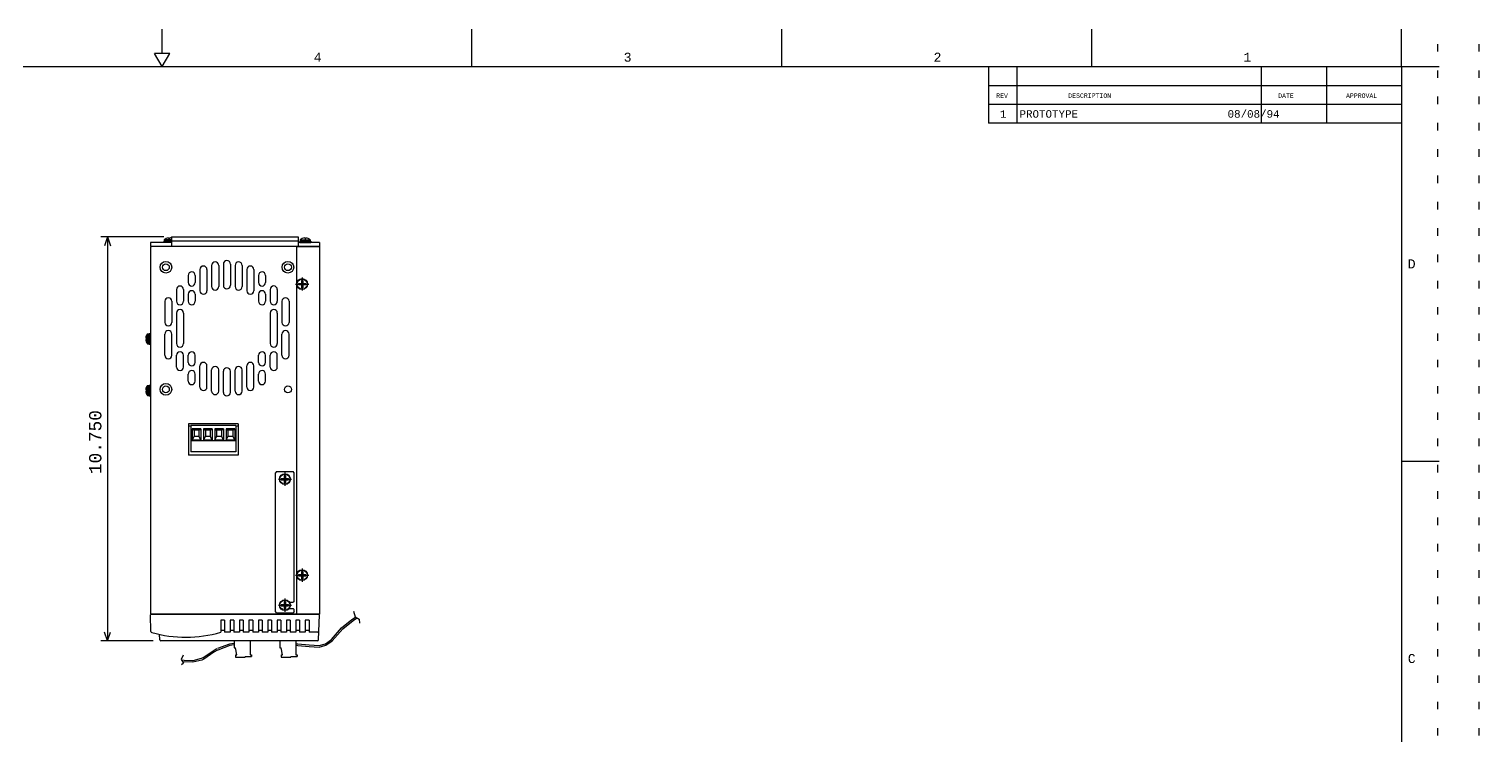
# Model space of a CAD drawing. Extents: x -33.5 to 1, y -1.2 to 21.5.
# Drawn here: x -18.27 to 1.03, y 12.09 to 21.5 of the extents above; entities that cross this region are included whole.
import ezdxf

# ---------------------------------------------------------------- set-up
doc = ezdxf.new("R2010")
doc.units = 0
for name, pattern in [('CENTER', [0.7, 0.4, -0.1, 0.1, -0.1]), ('DASHED', [0.3, 0.17, -0.13]), ('DOT', [0.25, 0, -0.25])]:
    doc.linetypes.add(name, pattern=pattern)
doc.styles.get("Standard").update_dxf_attribs({"font": 'MONOTXT'})

# ---------------------------------------------------------------- blocks, each defined once
blk = doc.blocks.new('*d7')
at = {"layer": 'MC_GREEN', "color": 3}
for p, q in [((-16.47523, 18.73413), (-17.31596, 18.73413)), ((-17.22597, 18.73413), (-17.26534, 18.61603)), ((-17.22597, 18.73413), (-17.18658, 18.61603)), ((-17.22597, 18.73413), (-17.22597, 13.35914)), ((-16.61676, 13.35914), (-17.31596, 13.35914)), ((-17.22597, 13.35914), (-17.26534, 13.47725)), ((-17.22597, 13.35914), (-17.18658, 13.47725))]:
    blk.add_line(p, q, dxfattribs=at)
blk.add_text('10.750', height=0.164062, rotation=90, dxfattribs=at).set_placement((-17.308, 15.57824))

msp = doc.modelspace()

# ---------------------------------------------------------------- linework, layer by layer
at = {"layer": 'MC_BROWN', "color": 1}
for p, q in [((-14.99024, 13.74914), (-14.99024, 15.59664)), ((-14.97523, 15.61164), (-14.99023, 15.59664)), ((-14.97524, 15.61164), (-14.75524, 15.61164)), ((-14.74023, 15.59664), (-14.75523, 15.61164)), ((-14.74024, 13.89189), (-14.74024, 15.59664)), ((-14.97523, 13.73414), (-14.99023, 13.74914)), ((-14.97524, 13.73414), (-14.75524, 13.73414)), ((-14.90559, 13.78835), (-14.89196, 13.7721)), ((-14.80704, 13.87689), (-14.75524, 13.87689)), ((-14.80704, 13.79139), (-14.75524, 13.79139)), ((-14.74023, 13.89188), (-14.75523, 13.87689)), ((-14.75523, 13.79139), (-14.74023, 13.77639)), ((-14.74023, 13.74914), (-14.75523, 13.73414)), ((-14.74024, 13.74914), (-14.74024, 13.77639))]:
    msp.add_line(p, q, dxfattribs=at)
at = {"layer": 'MC_DKGREEN', "color": 3}
for p, q in [((-14.40647, 13.70914), (-16.65649, 13.70914)), ((-16.64867, 13.48504), (-16.65646, 13.70826)), ((-14.41819, 13.37361), (-14.4065, 13.70826)), ((-15.71899, 13.63414), (-15.71899, 13.47414)), ((-15.66899, 13.63414), (-15.71899, 13.63414)), ((-15.66899, 13.63414), (-15.66899, 13.47414)), ((-15.59399, 13.63414), (-15.59399, 13.47414)), ((-15.54399, 13.63414), (-15.59399, 13.63414)), ((-15.54399, 13.63414), (-15.54399, 13.47414)), ((-15.46899, 13.63414), (-15.46899, 13.47414)), ((-15.41899, 13.63414), (-15.46899, 13.63414)), ((-15.41899, 13.63414), (-15.41899, 13.47414)), ((-15.34399, 13.63414), (-15.34399, 13.47414)), ((-15.29399, 13.63414), (-15.34399, 13.63414)), ((-15.29399, 13.63414), (-15.29399, 13.47414)), ((-15.21899, 13.63414), (-15.21899, 13.47414)), ((-15.16899, 13.63414), (-15.21899, 13.63414)), ((-15.16899, 13.63414), (-15.16899, 13.47414)), ((-15.09399, 13.63414), (-15.09399, 13.47414)), ((-15.04399, 13.63414), (-15.09399, 13.63414)), ((-15.04399, 13.63414), (-15.04399, 13.47414)), ((-14.96899, 13.63414), (-14.96899, 13.47414)), ((-14.91899, 13.63414), (-14.96899, 13.63414)), ((-14.91899, 13.63414), (-14.91899, 13.47414)), ((-14.84399, 13.63414), (-14.84399, 13.47414)), ((-14.79399, 13.63414), (-14.84399, 13.63414)), ((-14.79399, 13.63414), (-14.79399, 13.47414)), ((-14.71899, 13.63414), (-14.71899, 13.47414)), ((-14.66899, 13.63414), (-14.71899, 13.63414)), ((-14.66899, 13.63414), (-14.66899, 13.47414)), ((-14.59399, 13.63414), (-14.59399, 13.47414)), ((-14.54399, 13.63414), (-14.59399, 13.63414)), ((-14.54399, 13.63414), (-14.54399, 13.47414)), ((-16.53174, 13.37362), (-16.53444, 13.45077)), ((-14.43318, 13.35914), (-16.51675, 13.35914)), ((-15.66899, 13.49914), (-15.71899, 13.49914)), ((-15.59399, 13.47414), (-15.66899, 13.47414)), ((-15.54399, 13.49914), (-15.59399, 13.49914)), ((-15.46899, 13.47414), (-15.54399, 13.47414)), ((-15.41899, 13.49914), (-15.46899, 13.49914)), ((-15.34399, 13.47414), (-15.41899, 13.47414)), ((-15.29399, 13.49914), (-15.34399, 13.49914)), ((-15.21899, 13.47414), (-15.29399, 13.47414)), ((-15.16899, 13.49914), (-15.21899, 13.49914)), ((-15.09399, 13.47414), (-15.16899, 13.47414)), ((-15.04399, 13.49914), (-15.09399, 13.49914)), ((-14.96899, 13.47414), (-15.04399, 13.47414)), ((-14.91899, 13.49914), (-14.96899, 13.49914)), ((-14.84399, 13.47414), (-14.91899, 13.47414)), ((-14.79399, 13.49914), (-14.84399, 13.49914)), ((-14.71899, 13.47414), (-14.79399, 13.47414)), ((-14.66899, 13.49914), (-14.71899, 13.49914)), ((-14.59399, 13.47414), (-14.66899, 13.47414)), ((-14.54399, 13.49914), (-14.59399, 13.49914)), ((-14.42916, 13.47414), (-14.54399, 13.47414))]:
    msp.add_line(p, q, dxfattribs=at)
for centre, radius, start, end in [((-16.63368, 13.48557), 0.014993, 182.0012, 254.2407), ((-16.18362, 15.08117), 1.672859, 254.2488, 286.1261), ((-16.51675, 13.37414), 0.015009, 181.9992, 270), ((-14.43318, 13.37414), 0.015, 270, 357.9997), ((-14.42916, 13.48914), 0.015, 270, 357.9997)]:
    msp.add_arc(centre, radius, start, end, dxfattribs=at)
at = {"layer": 'MC_GREEN', "color": 3}
for p, q in [((-14.71149, 18.60683), (-14.40649, 18.60683)), ((-14.71149, 18.60683), (-14.71149, 13.71414)), ((-14.40649, 18.60683), (-14.40649, 13.71414)), ((-14.40649, 13.71414), (-14.71149, 13.71414))]:
    msp.add_line(p, q, dxfattribs=at)
at = {"layer": 'MC_LTBLUE', "color": 4}
for p, q in [((-16.37523, 18.67538), (-16.47868, 18.67538)), ((-16.47868, 18.67538), (-16.47868, 18.65933)), ((-16.37523, 18.69543), (-16.47348, 18.69543)), ((-16.47348, 18.69543), (-16.47348, 18.6794)), ((-16.37523, 18.6794), (-16.47348, 18.6794)), ((-16.44098, 18.6794), (-16.44098, 18.67538)), ((-16.41451, 18.72159), (-16.41451, 18.71149)), ((-16.39845, 18.71149), (-16.41451, 18.71149)), ((-16.39845, 18.72159), (-16.39845, 18.71149)), ((-14.6662, 18.67538), (-14.52178, 18.67538)), ((-14.6662, 18.67538), (-14.6662, 18.65933)), ((-14.6662, 18.65933), (-14.52178, 18.65933)), ((-14.66098, 18.69543), (-14.52699, 18.69543)), ((-14.66098, 18.69543), (-14.66098, 18.6794)), ((-14.66098, 18.6794), (-14.52699, 18.6794)), ((-14.62849, 18.6794), (-14.62849, 18.67538)), ((-14.60201, 18.72159), (-14.60201, 18.71149)), ((-14.60201, 18.71149), (-14.58596, 18.71149)), ((-14.58596, 18.72159), (-14.58596, 18.71149)), ((-14.55949, 18.6794), (-14.55949, 18.67538)), ((-14.52699, 18.69543), (-14.52699, 18.6794)), ((-14.52178, 18.67538), (-14.52178, 18.65933)), ((-14.64451, 18.15512), (-14.64451, 18.11485)), ((-14.62846, 18.15512), (-14.62846, 18.11485)), ((-14.68477, 18.11485), (-14.64451, 18.11485)), ((-14.68477, 18.09882), (-14.64451, 18.09882)), ((-14.64451, 18.09882), (-14.64451, 18.05855)), ((-14.62846, 18.11485), (-14.58821, 18.11485)), ((-14.62846, 18.09882), (-14.62846, 18.05855)), ((-14.62846, 18.09882), (-14.58821, 18.09882)), ((-16.71873, 17.38716), (-16.70863, 17.38716)), ((-16.70863, 17.37111), (-16.70863, 17.38716)), ((-16.69258, 17.31213), (-16.69258, 17.44612)), ((-16.69258, 17.44612), (-16.67654, 17.44612)), ((-16.67654, 17.31213), (-16.67654, 17.44612)), ((-16.67654, 17.41364), (-16.67253, 17.41364)), ((-16.67253, 17.30693), (-16.67253, 17.45134)), ((-16.67253, 17.45134), (-16.65648, 17.45134)), ((-16.65648, 17.30693), (-16.65648, 17.45134)), ((-16.71873, 17.37111), (-16.70863, 17.37111)), ((-16.69258, 17.31213), (-16.67654, 17.31213)), ((-16.67654, 17.34464), (-16.67253, 17.34464)), ((-16.67253, 17.30693), (-16.65648, 17.30693)), ((-16.71873, 16.69966), (-16.70863, 16.69966)), ((-16.71873, 16.68361), (-16.70863, 16.68361)), ((-16.70863, 16.68361), (-16.70863, 16.69966)), ((-16.69258, 16.62463), (-16.69258, 16.75862)), ((-16.69258, 16.75862), (-16.67654, 16.75862)), ((-16.69258, 16.62463), (-16.67654, 16.62463)), ((-16.67654, 16.62463), (-16.67654, 16.75862)), ((-16.67654, 16.72614), (-16.67253, 16.72614)), ((-16.67654, 16.65714), (-16.67253, 16.65714)), ((-16.67253, 16.61943), (-16.67253, 16.76384)), ((-16.67253, 16.76384), (-16.65648, 16.76384)), ((-16.67253, 16.61943), (-16.65648, 16.61943)), ((-16.65648, 16.61943), (-16.65648, 16.76384)), ((-14.91352, 15.51966), (-14.87326, 15.51966)), ((-14.91352, 15.50362), (-14.87326, 15.50362)), ((-14.87326, 15.55992), (-14.87326, 15.51966)), ((-14.87326, 15.50362), (-14.87326, 15.46336)), ((-14.85721, 15.55992), (-14.85721, 15.51966)), ((-14.85721, 15.51966), (-14.81696, 15.51966)), ((-14.85721, 15.50362), (-14.85721, 15.46336)), ((-14.85721, 15.50362), (-14.81696, 15.50362)), ((-14.68477, 14.24216), (-14.64451, 14.24216)), ((-14.68477, 14.22612), (-14.64451, 14.22612)), ((-14.64451, 14.28242), (-14.64451, 14.24216)), ((-14.64451, 14.22612), (-14.64451, 14.18586)), ((-14.62846, 14.28242), (-14.62846, 14.24216)), ((-14.62846, 14.24216), (-14.58821, 14.24216)), ((-14.62846, 14.22612), (-14.62846, 14.18586)), ((-14.62846, 14.22612), (-14.58821, 14.22612)), ((-14.91352, 13.84216), (-14.87326, 13.84216)), ((-14.91352, 13.82612), (-14.87326, 13.82612)), ((-14.87326, 13.88242), (-14.87326, 13.84216)), ((-14.87326, 13.82612), (-14.87326, 13.78586)), ((-14.85721, 13.88242), (-14.85721, 13.84216)), ((-14.85721, 13.84216), (-14.81696, 13.84216)), ((-14.85721, 13.82612), (-14.85721, 13.78586)), ((-14.85721, 13.82612), (-14.81696, 13.82612)), ((-15.54023, 13.35914), (-15.54023, 13.26789)), ((-15.32773, 13.35914), (-15.32773, 13.17239)), ((-14.93273, 13.35914), (-14.93273, 13.26789)), ((-14.72023, 13.35914), (-14.72023, 13.17239)), ((-15.54023, 13.26789), (-15.52273, 13.26789)), ((-15.50589, 13.17239), (-15.52273, 13.26789)), ((-15.52148, 13.17239), (-15.52148, 13.14239)), ((-15.52148, 13.17239), (-15.50589, 13.17239)), ((-15.52148, 13.14239), (-15.39398, 13.14239)), ((-15.39398, 13.14989), (-15.30898, 13.14989)), ((-15.39398, 13.14989), (-15.39398, 13.14239)), ((-15.32773, 13.17239), (-15.30898, 13.17239)), ((-15.30898, 13.17239), (-15.30898, 13.14989)), ((-14.93273, 13.26789), (-14.91523, 13.26789)), ((-14.89839, 13.17239), (-14.91523, 13.26789)), ((-14.91398, 13.17239), (-14.91398, 13.14239)), ((-14.91398, 13.17239), (-14.89839, 13.17239)), ((-14.91398, 13.14239), (-14.78648, 13.14239)), ((-14.78648, 13.14989), (-14.70148, 13.14989)), ((-14.78648, 13.14989), (-14.78648, 13.14239)), ((-14.72023, 13.17239), (-14.70148, 13.17239)), ((-14.70148, 13.17239), (-14.70148, 13.14989))]:
    msp.add_line(p, q, dxfattribs=at)
at = {"layer": 'MC_LTBLUE', "color": 4, "linetype": 'CENTER'}
for p, q in [((-14.63649, 18.19434), (-14.63649, 18.01933)), ((-14.72399, 18.10683), (-14.54899, 18.10683)), ((-14.95274, 15.51164), (-14.77774, 15.51164)), ((-14.86524, 15.59914), (-14.86524, 15.42414)), ((-14.63649, 14.32164), (-14.63649, 14.14664)), ((-14.72399, 14.23414), (-14.54899, 14.23414)), ((-14.86524, 13.92164), (-14.86524, 13.74664)), ((-14.95274, 13.83414), (-14.77774, 13.83414))]:
    msp.add_line(p, q, dxfattribs=at)
at = {"layer": 'MC_LTBLUE', "color": 4}
for centre, radius in [((-14.63649, 18.10683), 0.072209), ((-14.63649, 18.10683), 0.066994), ((-14.86524, 15.51164), 0.072209), ((-14.86524, 15.51164), 0.066994), ((-14.63649, 14.23414), 0.072209), ((-14.63649, 14.23414), 0.066994), ((-14.86524, 13.83414), 0.072209), ((-14.86524, 13.83414), 0.066994)]:
    msp.add_circle(centre, radius, dxfattribs=at)
for centre, radius, start, end in [((-16.40648, 18.62392), 0.098001, 94.69771, 133.1325), ((-16.40648, 18.62392), 0.097996, 71.40424, 85.30229), ((-14.59399, 18.62392), 0.098, 94.69604, 133.1292), ((-14.59399, 18.62392), 0.097995, 46.87039, 85.30396), ((-14.63649, 18.10683), 0.048956, 80.56741, 99.43259), ((-14.63649, 18.10683), 0.048942, 170.5614, 189.421), ((-14.63649, 18.10683), 0.048941, 260.5645, 279.4355), ((-14.63649, 18.10683), 0.048942, 0, 9.438645), ((-14.63649, 18.10683), 0.04894, 350.579, 360), ((-16.62106, 17.37914), 0.09799, 136.8741, 175.3023), ((-16.62106, 17.37914), 0.098001, 184.6977, 223.1325), ((-16.62106, 16.69164), 0.098001, 184.6977, 223.1325), ((-16.62106, 16.69164), 0.09799, 136.8741, 175.3023), ((-14.86524, 15.51164), 0.048942, 170.5647, 189.4353), ((-14.86524, 15.51164), 0.048942, 80.56466, 99.43534), ((-14.86524, 15.51164), 0.048942, 260.5647, 279.4354), ((-14.86524, 15.51164), 0.048942, 0, 9.435341), ((-14.86524, 15.51164), 0.048942, 350.5647, 360), ((-14.63649, 14.23414), 0.048942, 170.5647, 189.4353), ((-14.63649, 14.23414), 0.048942, 80.56466, 99.43534), ((-14.63649, 14.23414), 0.048942, 260.5647, 279.4354), ((-14.63649, 14.23414), 0.048942, 0, 9.435341), ((-14.63649, 14.23414), 0.048942, 350.5647, 360), ((-14.86524, 13.83414), 0.048942, 170.5647, 189.4353), ((-14.86524, 13.83414), 0.048942, 80.56466, 99.43534), ((-14.86524, 13.83414), 0.048942, 260.5647, 279.4354), ((-14.86524, 13.83414), 0.048942, 0, 9.435341), ((-14.86524, 13.83414), 0.048942, 350.5647, 360)]:
    msp.add_arc(centre, radius, start, end, dxfattribs=at)
at = {"layer": 'MC_PINK', "color": 6}
for p, q in [((-16.5, 21.17499), (-16.5, 21.5)), ((-12.375, 21), (-12.375, 21.5)), ((-8.25, 21), (-8.25, 21.5)), ((-4.125, 21), (-4.125, 21.5)), ((0, 21), (0, 21.5)), ((-16.39896, 21.17499), (-16.60103, 21.17499)), ((-16.5, 21), (-16.60103, 21.17499)), ((-16.49998, 21), (-16.39896, 21.17499)), ((-33, 21), (0, 21)), ((-5.497999, 21), (-5.497999, 20.5)), ((-5.122999, 21), (-5.122999, 20.5)), ((-1.868, 21), (-1.868, 20.5)), ((-0.997999, 21), (-0.997999, 20.5)), ((0, 21), (0, 0)), ((0, 21), (0.5, 21)), ((-5.497999, 20.75), (0, 20.75)), ((-5.497999, 20.5), (0, 20.5)), ((0, 15.75), (0.5, 15.75))]:
    msp.add_line(p, q, dxfattribs=at)
at = {"layer": 'MC_RED', "color": 1}
for p, q in [((-16.11897, 16.22707), (-16.11897, 15.87274)), ((-15.51899, 16.22707), (-16.11897, 16.22707)), ((-15.51899, 16.22707), (-15.51899, 15.87274)), ((-15.98399, 16.18207), (-16.09898, 16.18207)), ((-16.09898, 16.18207), (-16.09898, 16.03021)), ((-16.09898, 16.18207), (-16.07399, 16.16206)), ((-16.09898, 16.03021), (-16.07397, 16.08022)), ((-15.98399, 16.03021), (-16.09898, 16.03021)), ((-16.00897, 16.16206), (-16.07397, 16.16206)), ((-16.07397, 16.16206), (-16.07397, 16.08022)), ((-16.00897, 16.08022), (-16.07397, 16.08022)), ((-16.00899, 16.16206), (-15.98399, 16.18207)), ((-16.00899, 16.08022), (-15.98398, 16.03021)), ((-16.00897, 16.16206), (-16.00897, 16.08022)), ((-15.98399, 16.18207), (-15.98399, 16.03021)), ((-15.94899, 16.18207), (-15.94899, 16.03021)), ((-15.94899, 16.18207), (-15.92398, 16.16206)), ((-15.83399, 16.18207), (-15.94899, 16.18207)), ((-15.94899, 16.03021), (-15.92399, 16.08022)), ((-15.83399, 16.03021), (-15.94899, 16.03021)), ((-15.92399, 16.16206), (-15.92399, 16.08022)), ((-15.85899, 16.16206), (-15.92399, 16.16206)), ((-15.85899, 16.08022), (-15.92399, 16.08022)), ((-15.859, 16.16206), (-15.834, 16.18207)), ((-15.85899, 16.16206), (-15.85899, 16.08022)), ((-15.85899, 16.08022), (-15.83398, 16.03021)), ((-15.83399, 16.18207), (-15.83399, 16.03021)), ((-15.79899, 16.18207), (-15.79899, 16.03021)), ((-15.79899, 16.18207), (-15.77399, 16.16206)), ((-15.68399, 16.18207), (-15.79899, 16.18207)), ((-15.79899, 16.03021), (-15.77398, 16.08022)), ((-15.68399, 16.03021), (-15.79899, 16.03021)), ((-15.77399, 16.16206), (-15.77399, 16.08022)), ((-15.70899, 16.16206), (-15.77399, 16.16206)), ((-15.70899, 16.08022), (-15.77399, 16.08022)), ((-15.709, 16.16206), (-15.684, 16.18207)), ((-15.70899, 16.16206), (-15.70899, 16.08022)), ((-15.70899, 16.08022), (-15.68398, 16.03021)), ((-15.68399, 16.18207), (-15.68399, 16.03021)), ((-15.64899, 16.18207), (-15.64899, 16.03021)), ((-15.64899, 16.18207), (-15.62399, 16.16206)), ((-15.53399, 16.18207), (-15.64899, 16.18207)), ((-15.53399, 16.03021), (-15.64899, 16.03021)), ((-15.64898, 16.03021), (-15.62398, 16.08022)), ((-15.62399, 16.16206), (-15.62399, 16.08022)), ((-15.55899, 16.16206), (-15.62399, 16.16206)), ((-15.55899, 16.08022), (-15.62399, 16.08022)), ((-15.55899, 16.16206), (-15.53399, 16.18207)), ((-15.55899, 16.16206), (-15.55899, 16.08022)), ((-15.55898, 16.08022), (-15.53398, 16.03021)), ((-15.53399, 16.18207), (-15.53399, 16.03021)), ((-15.51899, 16.02022), (-16.11897, 16.02022)), ((-15.51899, 15.87274), (-16.11897, 15.87274))]:
    msp.add_line(p, q, dxfattribs=at)
for centre in [(-16.44998, 18.33107), (-14.82499, 18.33107), (-16.44998, 16.70607)]:
    msp.add_circle(centre, 0.077999, dxfattribs=at)
at = {"layer": 'MC_WHITE', "linetype": 'DASHED'}
for points in [[(-13.9511, 13.75434), (-13.93063, 13.68167), (-13.87832, 13.64988), (-13.87377, 13.59539)], [(-15.54049, 13.32693), (-15.60344, 13.31622), (-15.77176, 13.25312), (-15.82112, 13.22419), (-15.95312, 13.13566), (-15.98121, 13.12349), (-16.09288, 13.09575), (-16.20625, 13.09747), (-16.23999, 13.10281)], [(-16.22061, 13.16872), (-16.24594, 13.1131), (-16.21681, 13.06507), (-16.24214, 13.04231)], [(-15.54042, 13.30693), (-15.59947, 13.29662), (-15.76253, 13.23558), (-15.81025, 13.2074), (-15.94477, 13.11753), (-15.97332, 13.1051), (-16.08976, 13.07689), (-16.2202, 13.07972)]]:
    msp.add_lwpolyline(points, dxfattribs=at)
at = {"layer": 'MC_WHITE', "linetype": 'CENTER'}
for points in [[(-14.72038, 13.30115), (-14.69436, 13.30021), (-14.54255, 13.28662), (-14.40748, 13.27791), (-14.3193, 13.30099), (-14.23608, 13.35971), (-14.09538, 13.52123), (-13.9546, 13.63294), (-13.91013, 13.66167)], [(-14.72029, 13.32114), (-14.6935, 13.32019), (-14.54054, 13.30652), (-14.41141, 13.29686), (-14.32709, 13.31941), (-14.24586, 13.37667), (-14.10975, 13.53514), (-13.9756, 13.6429), (-13.92398, 13.67634)]]:
    msp.add_lwpolyline(points, dxfattribs=at)
at = {"layer": 'MC_YELLOW', "color": 2, "linetype": 'DOT'}
for p, q in [((0.480001, -0.5), (0.480001, 21.5)), ((1.030001, -0.5), (1.030001, 21.5))]:
    msp.add_line(p, q, dxfattribs=at)
at = {"layer": 'MC_YELLOW', "color": 2}
for p, q in [((-5.497999, 20.5), (-5.497999, 20.24699)), ((-5.122999, 20.5), (-5.122999, 20.24699)), ((-1.868, 20.5), (-1.868, 20.24699)), ((-0.997999, 20.5), (-0.997999, 20.24699)), ((-5.497999, 20.25), (0, 20.25)), ((-16.37523, 18.73413), (-14.68774, 18.73413)), ((-16.37523, 18.73413), (-16.37523, 18.60683)), ((-14.68774, 18.73413), (-14.68774, 18.60683)), ((-16.37523, 18.65933), (-16.65648, 18.65933)), ((-16.65648, 18.65933), (-16.65648, 18.60683)), ((-14.40649, 18.60683), (-16.65648, 18.60683)), ((-16.65648, 18.58183), (-16.65648, 13.71414)), ((-16.37523, 18.68164), (-14.68774, 18.68164)), ((-14.40649, 18.65933), (-14.68774, 18.65933)), ((-14.40649, 18.65933), (-14.40649, 18.60683)), ((-15.84024, 18.35452), (-15.84024, 18.07303)), ((-15.74674, 18.35452), (-15.74674, 18.07303)), ((-15.68424, 18.37181), (-15.68424, 18.09032)), ((-15.59074, 18.37181), (-15.59074, 18.09032)), ((-15.52824, 18.35452), (-15.52824, 18.07303)), ((-15.43474, 18.35452), (-15.43474, 18.07303)), ((-16.15224, 18.22182), (-16.15224, 18.12781)), ((-16.05873, 18.22182), (-16.05873, 18.12781)), ((-15.99624, 18.29987), (-15.99624, 18.01837)), ((-15.90274, 18.29987), (-15.90274, 18.01837)), ((-15.37224, 18.29987), (-15.37224, 18.01837)), ((-15.27874, 18.29987), (-15.27874, 18.01837)), ((-15.21624, 18.22182), (-15.21624, 18.12781)), ((-15.12274, 18.22182), (-15.12274, 18.12781)), ((-16.30823, 18.03432), (-16.30823, 17.87781)), ((-16.21474, 18.03432), (-16.21474, 17.87781)), ((-16.15224, 17.97182), (-16.15224, 17.87781)), ((-16.05873, 17.97182), (-16.05873, 17.87781)), ((-15.21624, 17.97182), (-15.21624, 17.87781)), ((-15.12274, 17.97182), (-15.12274, 17.87781)), ((-15.06024, 18.03432), (-15.06024, 17.87781)), ((-14.96674, 18.03432), (-14.96674, 17.87781)), ((-16.46423, 17.87807), (-16.46423, 17.59656)), ((-16.37073, 17.87807), (-16.37073, 17.59656)), ((-14.90424, 17.87807), (-14.90424, 17.59656)), ((-14.81074, 17.87807), (-14.81074, 17.59656)), ((-16.30823, 17.72182), (-16.30823, 17.31531)), ((-16.21474, 17.72182), (-16.21474, 17.31531)), ((-15.06024, 17.72182), (-15.06024, 17.31531)), ((-14.96674, 17.72182), (-14.96674, 17.31531)), ((-16.46423, 17.15906), (-16.46423, 17.44057)), ((-16.37073, 17.15906), (-16.37073, 17.44057)), ((-14.90424, 17.15906), (-14.90424, 17.44057)), ((-14.81074, 17.15906), (-14.81074, 17.44057)), ((-16.30823, 17.00281), (-16.30823, 17.15932)), ((-16.21474, 17.00281), (-16.21474, 17.15932)), ((-16.15224, 17.06531), (-16.15224, 17.15932)), ((-16.05873, 17.06531), (-16.05873, 17.15932)), ((-15.99624, 16.73726), (-15.99624, 17.01875)), ((-15.90274, 16.73726), (-15.90274, 17.01875)), ((-15.37224, 16.73726), (-15.37224, 17.01875)), ((-15.27874, 16.73726), (-15.27874, 17.01875)), ((-15.21624, 17.06531), (-15.21624, 17.15932)), ((-15.12274, 17.06531), (-15.12274, 17.15932)), ((-15.06024, 17.00281), (-15.06024, 17.15932)), ((-14.96674, 17.00281), (-14.96674, 17.15932)), ((-16.15224, 16.81531), (-16.15224, 16.90932)), ((-16.05873, 16.81531), (-16.05873, 16.90932)), ((-15.84024, 16.6826), (-15.84024, 16.9641)), ((-15.74674, 16.6826), (-15.74674, 16.9641)), ((-15.68424, 16.66531), (-15.68424, 16.94681)), ((-15.59074, 16.66531), (-15.59074, 16.94681)), ((-15.52824, 16.6826), (-15.52824, 16.9641)), ((-15.43474, 16.6826), (-15.43474, 16.9641)), ((-15.21624, 16.81531), (-15.21624, 16.90932)), ((-15.12274, 16.81531), (-15.12274, 16.90932)), ((-15.48899, 16.24513), (-16.14899, 16.24513)), ((-16.14899, 16.24513), (-16.14899, 15.83081)), ((-16.11897, 16.21513), (-16.14899, 16.21513)), ((-15.48899, 16.21513), (-15.51899, 16.21513)), ((-15.48899, 16.24513), (-15.48899, 15.83081)), ((-15.48899, 15.83081), (-16.14899, 15.83081)), ((-14.53649, 13.71414), (-16.65648, 13.71414))]:
    msp.add_line(p, q, dxfattribs=at)
for centre in [(-16.44998, 18.33107), (-14.82499, 18.33107), (-16.44998, 16.70607), (-14.82499, 16.70607)]:
    msp.add_circle(centre, 0.0455, dxfattribs=at)
for centre, radius, start, end in [((-16.63148, 18.58183), 0.024994, 90, 180), ((-15.94949, 18.29987), 0.04675, 0, 180), ((-15.79349, 18.35452), 0.04675, 0, 180), ((-15.63749, 18.37181), 0.04675, 0, 180), ((-15.48149, 18.35452), 0.04675, 0, 180), ((-15.32549, 18.29987), 0.04675, 0, 180), ((-16.10548, 18.22182), 0.046753, 0, 180), ((-15.16949, 18.22182), 0.04675, 0, 180), ((-16.26147, 18.03432), 0.046738, 0, 180), ((-16.10548, 18.12781), 0.046753, 180, 360), ((-16.10548, 17.97182), 0.046753, 0, 180), ((-15.94949, 18.01837), 0.04675, 180, 360), ((-15.79349, 18.07303), 0.04675, 180, 360), ((-15.63749, 18.09032), 0.04675, 180, 360), ((-15.48149, 18.07303), 0.04675, 180, 360), ((-15.32549, 18.01837), 0.04675, 180, 360), ((-15.16949, 18.12781), 0.04675, 180, 360), ((-15.16949, 17.97182), 0.04675, 0, 180), ((-15.01349, 18.03432), 0.04675, 0, 180), ((-16.41748, 17.87807), 0.046753, 0, 180), ((-16.26147, 17.87781), 0.046753, 180, 360), ((-16.26147, 17.72182), 0.046738, 0, 180), ((-16.10548, 17.87781), 0.046753, 180, 360), ((-15.16949, 17.87781), 0.04675, 180, 360), ((-15.01349, 17.87781), 0.04675, 180, 360), ((-15.01349, 17.72182), 0.04675, 0, 180), ((-14.85749, 17.87807), 0.04675, 0, 180), ((-16.41748, 17.59656), 0.046753, 180, 360), ((-14.85749, 17.59656), 0.04675, 180, 360), ((-16.41748, 17.44057), 0.046753, 0, 180), ((-14.85749, 17.44057), 0.04675, 0, 180), ((-16.26147, 17.31531), 0.046753, 180, 360), ((-16.26147, 17.15932), 0.046738, 0, 180), ((-16.10548, 17.15932), 0.046753, 0, 180), ((-15.16949, 17.15932), 0.04675, 0, 180), ((-15.01349, 17.31531), 0.04675, 180, 360), ((-15.01349, 17.15932), 0.04675, 0, 180), ((-16.41748, 17.15906), 0.046753, 180, 360), ((-16.26147, 17.00281), 0.046753, 180, 360), ((-16.10548, 17.06531), 0.046753, 180, 360), ((-15.94949, 17.01875), 0.04675, 0, 180), ((-15.79349, 16.9641), 0.04675, 0, 180), ((-15.63749, 16.94681), 0.04675, 0, 180), ((-15.48149, 16.9641), 0.04675, 0, 180), ((-15.32549, 17.01875), 0.04675, 0, 180), ((-15.16949, 17.06531), 0.04675, 180, 360), ((-15.01349, 17.00281), 0.04675, 180, 360), ((-14.85749, 17.15906), 0.04675, 180, 360), ((-16.10548, 16.90932), 0.046753, 0, 180), ((-16.10548, 16.81531), 0.046753, 180, 360), ((-15.16949, 16.90932), 0.04675, 0, 180), ((-15.16949, 16.81531), 0.04675, 180, 360), ((-15.94949, 16.73726), 0.04675, 180, 360), ((-15.79349, 16.6826), 0.04675, 180, 360), ((-15.63749, 16.66531), 0.04675, 180, 360), ((-15.48149, 16.6826), 0.04675, 180, 360), ((-15.32549, 16.73726), 0.04675, 180, 360)]:
    msp.add_arc(centre, radius, start, end, dxfattribs=at)

# ---------------------------------------------------------------- block references
at = {"layer": 'MC_WHITE'}
msp.add_blockref('*d7', (0, 0), dxfattribs=at)

# ---------------------------------------------------------------- texts
at = {"layer": 'MC_PINK', "color": 6}
for s, height, p in [('4', 0.12, (-14.48036, 21.065)), ('3', 0.12, (-10.35536, 21.065)), ('2', 0.12, (-6.230357, 21.065)), ('1', 0.12, (-2.105357, 21.065)), ('REV', 0.06, (-5.396793, 20.58334)), ('DESCRIPTION', 0.06, (-4.437603, 20.58334)), ('DATE', 0.06, (-1.642984, 20.58334)), ('APPROVAL', 0.06, (-0.740169, 20.58334)), ('D', 0.12, (0.082143, 18.315)), ('C', 0.12, (0.082143, 13.065))]:
    msp.add_text(s, height=height, dxfattribs=at).set_placement(p)
at = {"layer": 'MC_YELLOW', "color": 2}
msp.add_text('1  PROTOTYPE                       08/08/94', height=0.099999, dxfattribs=at).set_placement((-5.346134, 20.32026))

doc.saveas('drawing.dxf')
